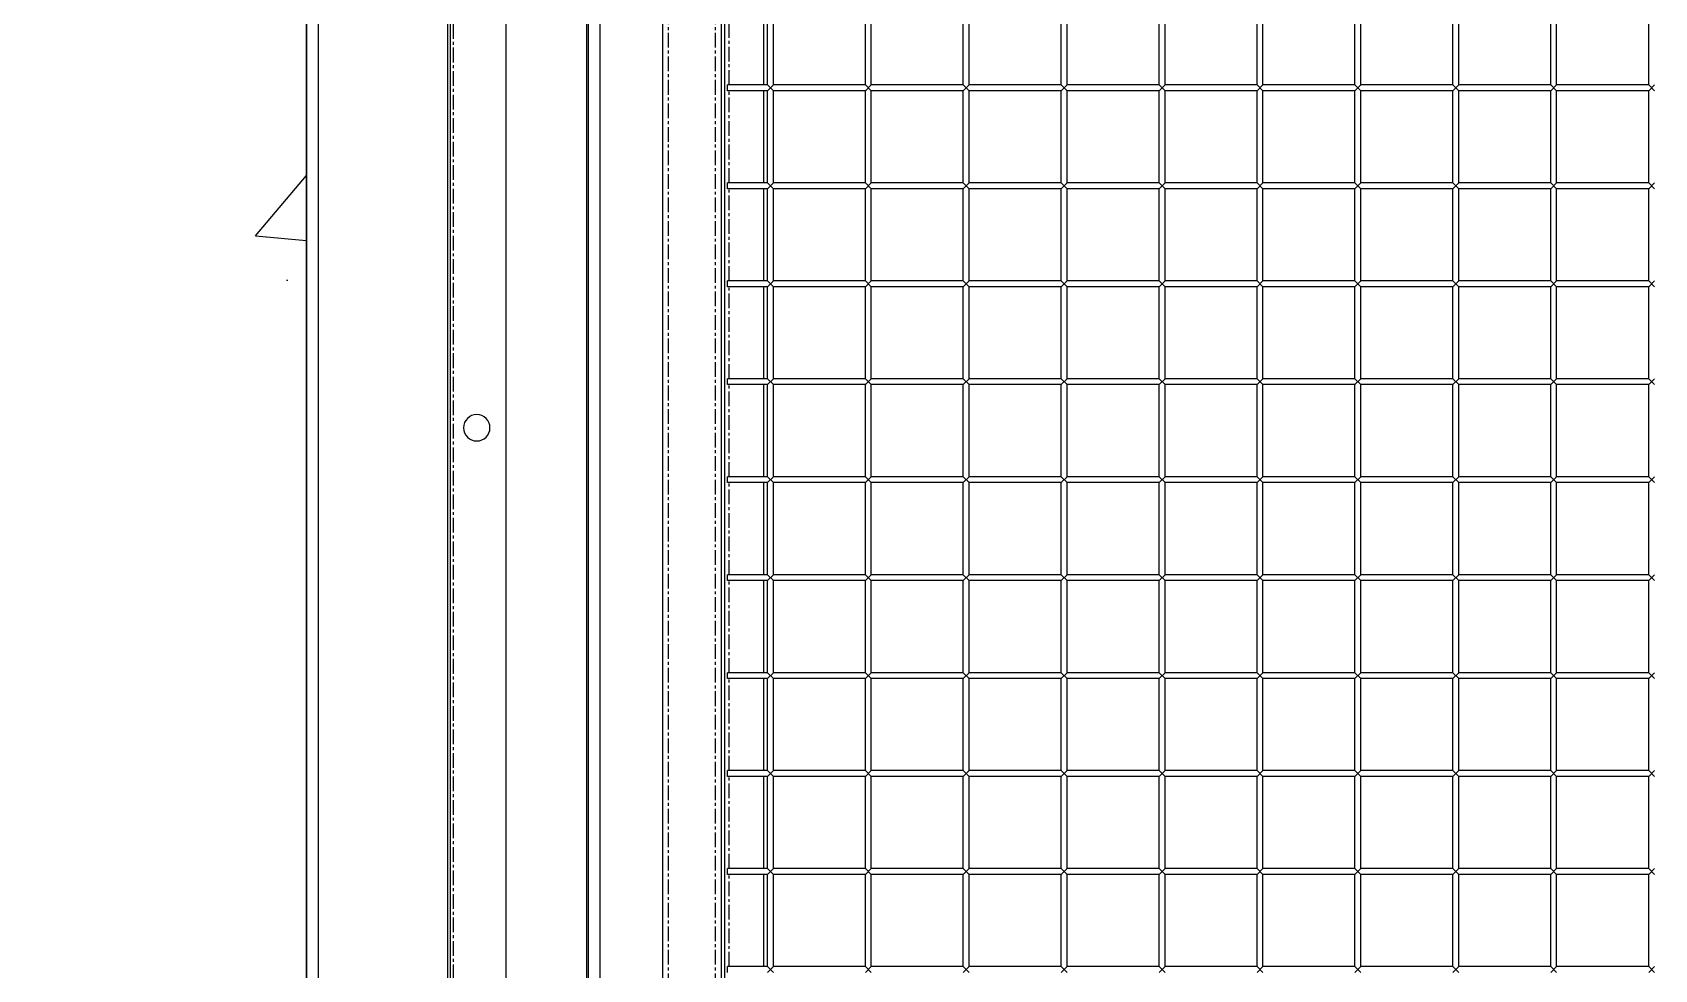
# Model space of a CAD drawing. Header units: millimetres. Extents: x -198529 to 244266, y -64 to 158464.
# Drawn here: x -149526 to -148698, y 95407 to 95885 of the extents above; entities that cross this region are included whole.
import ezdxf

# ---------------------------------------------------------------- set-up
doc = ezdxf.new("R2010")
doc.units = ezdxf.units.MM
doc.linetypes.add('CENTER', pattern=[12, 7.5, -1.5, 1.5, -1.5])
for name, color, linetype in [('0-DCC', 30, 'Continuous'), ('0-DCC-STRUC', 180, 'Continuous'), ('COIL-BANK', 8, 'Continuous')]:
    doc.layers.add(name, color=color, linetype=linetype)

# ---------------------------------------------------------------- blocks, each defined once
blk = doc.blocks.new('DCC2850x1800(右)')
at = {"color": 0, "linetype": 'Continuous'}
for p, q in [((65616, -74478.48), (65616, -72678.48)), ((65646, -74478.48), (65646, -72678.48)), ((65684.72, -74441.08), (65684.72, -72678.48)), ((65726, -74441.08), (65726, -72678.48)), ((65754.5, -72678.48), (65754.5, -74478.48)), ((65756, -72678.48), (65756, -74478.48)), ((65614.5, -72730.88), (65614.5, -74426.08)), ((65142.5, -73153.48), (65142.5, -73106.48)), ((65189.5, -73153.48), (65189.5, -73106.48)), ((65192.5, -73153.48), (65192.5, -73106.48)), ((65239.5, -73153.48), (65239.5, -73106.48)), ((65242.5, -73153.48), (65242.5, -73106.48)), ((65289.5, -73153.48), (65289.5, -73106.48)), ((65292.5, -73153.48), (65292.5, -73106.48)), ((65339.5, -73153.48), (65339.5, -73106.48)), ((65342.5, -73153.48), (65342.5, -73106.48)), ((65389.5, -73153.48), (65389.5, -73106.48)), ((65392.5, -73153.48), (65392.5, -73106.48)), ((65439.5, -73153.48), (65439.5, -73106.48)), ((65442.5, -73153.48), (65442.5, -73106.48)), ((65489.5, -73153.48), (65489.5, -73106.48)), ((65492.5, -73153.48), (65492.5, -73106.48)), ((65539.5, -73153.48), (65539.5, -73106.48)), ((65542.5, -73153.48), (65542.5, -73106.48)), ((65589.5, -73153.48), (65589.5, -73106.48)), ((65592.5, -73153.48), (65592.5, -73106.48)), ((65594.5, -73106.48), (65594.5, -73153.48)), ((65142.5, -73156.48), (65139.5, -73153.48)), ((65139.5, -73156.48), (65142.5, -73153.48)), ((65142.5, -73153.48), (65189.5, -73153.48)), ((65192.5, -73156.48), (65189.5, -73153.48)), ((65189.5, -73156.48), (65192.5, -73153.48)), ((65192.5, -73153.48), (65239.5, -73153.48)), ((65242.5, -73156.48), (65239.5, -73153.48)), ((65239.5, -73156.48), (65242.5, -73153.48)), ((65242.5, -73153.48), (65289.5, -73153.48)), ((65292.5, -73156.48), (65289.5, -73153.48)), ((65289.5, -73156.48), (65292.5, -73153.48)), ((65292.5, -73153.48), (65339.5, -73153.48)), ((65342.5, -73156.48), (65339.5, -73153.48)), ((65339.5, -73156.48), (65342.5, -73153.48)), ((65342.5, -73153.48), (65389.5, -73153.48)), ((65392.5, -73156.48), (65389.5, -73153.48)), ((65389.5, -73156.48), (65392.5, -73153.48)), ((65392.5, -73153.48), (65439.5, -73153.48)), ((65442.5, -73156.48), (65439.5, -73153.48)), ((65439.5, -73156.48), (65442.5, -73153.48)), ((65442.5, -73153.48), (65489.5, -73153.48)), ((65492.5, -73156.48), (65489.5, -73153.48)), ((65489.5, -73156.48), (65492.5, -73153.48)), ((65492.5, -73153.48), (65539.5, -73153.48)), ((65542.5, -73156.48), (65539.5, -73153.48)), ((65539.5, -73156.48), (65542.5, -73153.48)), ((65542.5, -73153.48), (65589.5, -73153.48)), ((65592.5, -73156.48), (65589.5, -73153.48)), ((65589.5, -73156.48), (65592.5, -73153.48)), ((65592.5, -73153.48), (65613, -73153.48)), ((65613, -73156.48), (65613, -73153.48)), ((65142.5, -73203.48), (65142.5, -73156.48)), ((65142.5, -73156.48), (65189.5, -73156.48)), ((65189.5, -73203.48), (65189.5, -73156.48)), ((65192.5, -73203.48), (65192.5, -73156.48)), ((65192.5, -73156.48), (65239.5, -73156.48)), ((65239.5, -73203.48), (65239.5, -73156.48)), ((65242.5, -73203.48), (65242.5, -73156.48)), ((65242.5, -73156.48), (65289.5, -73156.48)), ((65289.5, -73203.48), (65289.5, -73156.48)), ((65292.5, -73203.48), (65292.5, -73156.48)), ((65292.5, -73156.48), (65339.5, -73156.48)), ((65339.5, -73203.48), (65339.5, -73156.48)), ((65342.5, -73203.48), (65342.5, -73156.48)), ((65342.5, -73156.48), (65389.5, -73156.48)), ((65389.5, -73203.48), (65389.5, -73156.48)), ((65392.5, -73203.48), (65392.5, -73156.48)), ((65392.5, -73156.48), (65439.5, -73156.48)), ((65439.5, -73203.48), (65439.5, -73156.48)), ((65442.5, -73203.48), (65442.5, -73156.48)), ((65442.5, -73156.48), (65489.5, -73156.48)), ((65489.5, -73203.48), (65489.5, -73156.48)), ((65492.5, -73203.48), (65492.5, -73156.48)), ((65492.5, -73156.48), (65539.5, -73156.48)), ((65539.5, -73203.48), (65539.5, -73156.48)), ((65542.5, -73203.48), (65542.5, -73156.48)), ((65542.5, -73156.48), (65589.5, -73156.48)), ((65589.5, -73203.48), (65589.5, -73156.48)), ((65592.5, -73203.48), (65592.5, -73156.48)), ((65592.5, -73156.48), (65613, -73156.48)), ((65594.5, -73156.48), (65594.5, -73203.48)), ((65142.5, -73206.48), (65139.5, -73203.48)), ((65139.5, -73206.48), (65142.5, -73203.48)), ((65142.5, -73203.48), (65189.5, -73203.48)), ((65192.5, -73206.48), (65189.5, -73203.48)), ((65189.5, -73206.48), (65192.5, -73203.48)), ((65192.5, -73203.48), (65239.5, -73203.48)), ((65242.5, -73206.48), (65239.5, -73203.48)), ((65239.5, -73206.48), (65242.5, -73203.48)), ((65242.5, -73203.48), (65289.5, -73203.48)), ((65292.5, -73206.48), (65289.5, -73203.48)), ((65289.5, -73206.48), (65292.5, -73203.48)), ((65292.5, -73203.48), (65339.5, -73203.48)), ((65342.5, -73206.48), (65339.5, -73203.48)), ((65339.5, -73206.48), (65342.5, -73203.48)), ((65342.5, -73203.48), (65389.5, -73203.48)), ((65392.5, -73206.48), (65389.5, -73203.48)), ((65389.5, -73206.48), (65392.5, -73203.48)), ((65392.5, -73203.48), (65439.5, -73203.48)), ((65442.5, -73206.48), (65439.5, -73203.48)), ((65439.5, -73206.48), (65442.5, -73203.48)), ((65442.5, -73203.48), (65489.5, -73203.48)), ((65492.5, -73206.48), (65489.5, -73203.48)), ((65489.5, -73206.48), (65492.5, -73203.48)), ((65492.5, -73203.48), (65539.5, -73203.48)), ((65542.5, -73206.48), (65539.5, -73203.48)), ((65539.5, -73206.48), (65542.5, -73203.48)), ((65542.5, -73203.48), (65589.5, -73203.48)), ((65592.5, -73206.48), (65589.5, -73203.48)), ((65589.5, -73206.48), (65592.5, -73203.48)), ((65592.5, -73203.48), (65613, -73203.48)), ((65613, -73206.48), (65613, -73203.48)), ((65142.5, -73253.48), (65142.5, -73206.48)), ((65142.5, -73206.48), (65189.5, -73206.48)), ((65189.5, -73253.48), (65189.5, -73206.48)), ((65192.5, -73253.48), (65192.5, -73206.48)), ((65192.5, -73206.48), (65239.5, -73206.48)), ((65239.5, -73253.48), (65239.5, -73206.48)), ((65242.5, -73253.48), (65242.5, -73206.48)), ((65242.5, -73206.48), (65289.5, -73206.48)), ((65289.5, -73253.48), (65289.5, -73206.48)), ((65292.5, -73253.48), (65292.5, -73206.48)), ((65292.5, -73206.48), (65339.5, -73206.48)), ((65339.5, -73253.48), (65339.5, -73206.48)), ((65342.5, -73253.48), (65342.5, -73206.48)), ((65342.5, -73206.48), (65389.5, -73206.48)), ((65389.5, -73253.48), (65389.5, -73206.48)), ((65392.5, -73253.48), (65392.5, -73206.48)), ((65392.5, -73206.48), (65439.5, -73206.48)), ((65439.5, -73253.48), (65439.5, -73206.48)), ((65442.5, -73253.48), (65442.5, -73206.48)), ((65442.5, -73206.48), (65489.5, -73206.48)), ((65489.5, -73253.48), (65489.5, -73206.48)), ((65492.5, -73253.48), (65492.5, -73206.48)), ((65492.5, -73206.48), (65539.5, -73206.48)), ((65539.5, -73253.48), (65539.5, -73206.48)), ((65542.5, -73253.48), (65542.5, -73206.48)), ((65542.5, -73206.48), (65589.5, -73206.48)), ((65589.5, -73253.48), (65589.5, -73206.48)), ((65592.5, -73253.48), (65592.5, -73206.48)), ((65592.5, -73206.48), (65613, -73206.48)), ((65594.5, -73206.48), (65594.5, -73253.48)), ((65142.5, -73256.48), (65139.5, -73253.48)), ((65139.5, -73256.48), (65142.5, -73253.48)), ((65142.5, -73253.48), (65189.5, -73253.48)), ((65192.5, -73256.48), (65189.5, -73253.48)), ((65189.5, -73256.48), (65192.5, -73253.48)), ((65192.5, -73253.48), (65239.5, -73253.48)), ((65242.5, -73256.48), (65239.5, -73253.48)), ((65239.5, -73256.48), (65242.5, -73253.48)), ((65242.5, -73253.48), (65289.5, -73253.48)), ((65292.5, -73256.48), (65289.5, -73253.48)), ((65289.5, -73256.48), (65292.5, -73253.48)), ((65292.5, -73253.48), (65339.5, -73253.48)), ((65342.5, -73256.48), (65339.5, -73253.48)), ((65339.5, -73256.48), (65342.5, -73253.48)), ((65342.5, -73253.48), (65389.5, -73253.48)), ((65392.5, -73256.48), (65389.5, -73253.48)), ((65389.5, -73256.48), (65392.5, -73253.48)), ((65392.5, -73253.48), (65439.5, -73253.48)), ((65442.5, -73256.48), (65439.5, -73253.48)), ((65439.5, -73256.48), (65442.5, -73253.48)), ((65442.5, -73253.48), (65489.5, -73253.48)), ((65492.5, -73256.48), (65489.5, -73253.48)), ((65489.5, -73256.48), (65492.5, -73253.48)), ((65492.5, -73253.48), (65539.5, -73253.48)), ((65542.5, -73256.48), (65539.5, -73253.48)), ((65539.5, -73256.48), (65542.5, -73253.48)), ((65542.5, -73253.48), (65589.5, -73253.48)), ((65592.5, -73256.48), (65589.5, -73253.48)), ((65589.5, -73256.48), (65592.5, -73253.48)), ((65592.5, -73253.48), (65613, -73253.48)), ((65613, -73256.48), (65613, -73253.48)), ((65142.5, -73303.48), (65142.5, -73256.48)), ((65142.5, -73256.48), (65189.5, -73256.48)), ((65189.5, -73303.48), (65189.5, -73256.48)), ((65192.5, -73303.48), (65192.5, -73256.48)), ((65192.5, -73256.48), (65239.5, -73256.48)), ((65239.5, -73303.48), (65239.5, -73256.48)), ((65242.5, -73303.48), (65242.5, -73256.48)), ((65242.5, -73256.48), (65289.5, -73256.48)), ((65289.5, -73303.48), (65289.5, -73256.48)), ((65292.5, -73303.48), (65292.5, -73256.48)), ((65292.5, -73256.48), (65339.5, -73256.48)), ((65339.5, -73303.48), (65339.5, -73256.48)), ((65342.5, -73303.48), (65342.5, -73256.48)), ((65342.5, -73256.48), (65389.5, -73256.48)), ((65389.5, -73303.48), (65389.5, -73256.48)), ((65392.5, -73303.48), (65392.5, -73256.48)), ((65392.5, -73256.48), (65439.5, -73256.48)), ((65439.5, -73303.48), (65439.5, -73256.48)), ((65442.5, -73303.48), (65442.5, -73256.48)), ((65442.5, -73256.48), (65489.5, -73256.48)), ((65489.5, -73303.48), (65489.5, -73256.48)), ((65492.5, -73303.48), (65492.5, -73256.48)), ((65492.5, -73256.48), (65539.5, -73256.48)), ((65539.5, -73303.48), (65539.5, -73256.48)), ((65542.5, -73303.48), (65542.5, -73256.48)), ((65542.5, -73256.48), (65589.5, -73256.48)), ((65589.5, -73303.48), (65589.5, -73256.48)), ((65592.5, -73303.48), (65592.5, -73256.48)), ((65592.5, -73256.48), (65613, -73256.48)), ((65594.5, -73256.48), (65594.5, -73303.48)), ((65142.5, -73306.48), (65139.5, -73303.48)), ((65139.5, -73306.48), (65142.5, -73303.48)), ((65142.5, -73303.48), (65189.5, -73303.48)), ((65192.5, -73306.48), (65189.5, -73303.48)), ((65189.5, -73306.48), (65192.5, -73303.48)), ((65192.5, -73303.48), (65239.5, -73303.48)), ((65242.5, -73306.48), (65239.5, -73303.48)), ((65239.5, -73306.48), (65242.5, -73303.48)), ((65242.5, -73303.48), (65289.5, -73303.48)), ((65292.5, -73306.48), (65289.5, -73303.48)), ((65289.5, -73306.48), (65292.5, -73303.48)), ((65292.5, -73303.48), (65339.5, -73303.48)), ((65342.5, -73306.48), (65339.5, -73303.48)), ((65339.5, -73306.48), (65342.5, -73303.48)), ((65342.5, -73303.48), (65389.5, -73303.48)), ((65392.5, -73306.48), (65389.5, -73303.48)), ((65389.5, -73306.48), (65392.5, -73303.48)), ((65392.5, -73303.48), (65439.5, -73303.48)), ((65442.5, -73306.48), (65439.5, -73303.48)), ((65439.5, -73306.48), (65442.5, -73303.48)), ((65442.5, -73303.48), (65489.5, -73303.48)), ((65492.5, -73306.48), (65489.5, -73303.48)), ((65489.5, -73306.48), (65492.5, -73303.48)), ((65492.5, -73303.48), (65539.5, -73303.48)), ((65542.5, -73306.48), (65539.5, -73303.48)), ((65539.5, -73306.48), (65542.5, -73303.48)), ((65542.5, -73303.48), (65589.5, -73303.48)), ((65592.5, -73306.48), (65589.5, -73303.48)), ((65589.5, -73306.48), (65592.5, -73303.48)), ((65592.5, -73303.48), (65613, -73303.48)), ((65613, -73306.48), (65613, -73303.48)), ((65142.5, -73353.48), (65142.5, -73306.48)), ((65142.5, -73306.48), (65189.5, -73306.48)), ((65189.5, -73353.48), (65189.5, -73306.48)), ((65192.5, -73353.48), (65192.5, -73306.48)), ((65192.5, -73306.48), (65239.5, -73306.48)), ((65239.5, -73353.48), (65239.5, -73306.48)), ((65242.5, -73353.48), (65242.5, -73306.48)), ((65242.5, -73306.48), (65289.5, -73306.48)), ((65289.5, -73353.48), (65289.5, -73306.48)), ((65292.5, -73353.48), (65292.5, -73306.48)), ((65292.5, -73306.48), (65339.5, -73306.48)), ((65339.5, -73353.48), (65339.5, -73306.48)), ((65342.5, -73353.48), (65342.5, -73306.48)), ((65342.5, -73306.48), (65389.5, -73306.48)), ((65389.5, -73353.48), (65389.5, -73306.48)), ((65392.5, -73353.48), (65392.5, -73306.48)), ((65392.5, -73306.48), (65439.5, -73306.48)), ((65439.5, -73353.48), (65439.5, -73306.48)), ((65442.5, -73353.48), (65442.5, -73306.48)), ((65442.5, -73306.48), (65489.5, -73306.48)), ((65489.5, -73353.48), (65489.5, -73306.48)), ((65492.5, -73353.48), (65492.5, -73306.48)), ((65492.5, -73306.48), (65539.5, -73306.48)), ((65539.5, -73353.48), (65539.5, -73306.48)), ((65542.5, -73353.48), (65542.5, -73306.48)), ((65542.5, -73306.48), (65589.5, -73306.48)), ((65589.5, -73353.48), (65589.5, -73306.48)), ((65592.5, -73353.48), (65592.5, -73306.48)), ((65592.5, -73306.48), (65613, -73306.48)), ((65594.5, -73306.48), (65594.5, -73353.48)), ((65139.5, -73356.48), (65142.5, -73353.48)), ((65142.5, -73356.48), (65139.5, -73353.48)), ((65142.5, -73353.48), (65189.5, -73353.48)), ((65192.5, -73356.48), (65189.5, -73353.48)), ((65189.5, -73356.48), (65192.5, -73353.48)), ((65192.5, -73353.48), (65239.5, -73353.48)), ((65242.5, -73356.48), (65239.5, -73353.48)), ((65239.5, -73356.48), (65242.5, -73353.48)), ((65242.5, -73353.48), (65289.5, -73353.48)), ((65292.5, -73356.48), (65289.5, -73353.48)), ((65289.5, -73356.48), (65292.5, -73353.48)), ((65292.5, -73353.48), (65339.5, -73353.48)), ((65339.5, -73356.48), (65342.5, -73353.48)), ((65342.5, -73356.48), (65339.5, -73353.48)), ((65342.5, -73353.48), (65389.5, -73353.48)), ((65392.5, -73356.48), (65389.5, -73353.48)), ((65389.5, -73356.48), (65392.5, -73353.48)), ((65392.5, -73353.48), (65439.5, -73353.48)), ((65442.5, -73356.48), (65439.5, -73353.48)), ((65439.5, -73356.48), (65442.5, -73353.48)), ((65442.5, -73353.48), (65489.5, -73353.48)), ((65492.5, -73356.48), (65489.5, -73353.48)), ((65489.5, -73356.48), (65492.5, -73353.48)), ((65492.5, -73353.48), (65539.5, -73353.48)), ((65539.5, -73356.48), (65542.5, -73353.48)), ((65542.5, -73356.48), (65539.5, -73353.48)), ((65542.5, -73353.48), (65589.5, -73353.48)), ((65592.5, -73356.48), (65589.5, -73353.48)), ((65589.5, -73356.48), (65592.5, -73353.48)), ((65592.5, -73353.48), (65613, -73353.48)), ((65613, -73356.48), (65613, -73353.48)), ((65142.5, -73403.48), (65142.5, -73356.48)), ((65142.5, -73356.48), (65189.5, -73356.48)), ((65189.5, -73403.48), (65189.5, -73356.48)), ((65192.5, -73403.48), (65192.5, -73356.48)), ((65192.5, -73356.48), (65239.5, -73356.48)), ((65239.5, -73403.48), (65239.5, -73356.48)), ((65242.5, -73403.48), (65242.5, -73356.48)), ((65242.5, -73356.48), (65289.5, -73356.48)), ((65289.5, -73403.48), (65289.5, -73356.48)), ((65292.5, -73403.48), (65292.5, -73356.48)), ((65292.5, -73356.48), (65339.5, -73356.48)), ((65339.5, -73403.48), (65339.5, -73356.48)), ((65342.5, -73403.48), (65342.5, -73356.48)), ((65342.5, -73356.48), (65389.5, -73356.48)), ((65389.5, -73403.48), (65389.5, -73356.48)), ((65392.5, -73403.48), (65392.5, -73356.48)), ((65392.5, -73356.48), (65439.5, -73356.48)), ((65439.5, -73403.48), (65439.5, -73356.48)), ((65442.5, -73403.48), (65442.5, -73356.48)), ((65442.5, -73356.48), (65489.5, -73356.48)), ((65489.5, -73403.48), (65489.5, -73356.48)), ((65492.5, -73403.48), (65492.5, -73356.48)), ((65492.5, -73356.48), (65539.5, -73356.48)), ((65539.5, -73403.48), (65539.5, -73356.48)), ((65542.5, -73403.48), (65542.5, -73356.48)), ((65542.5, -73356.48), (65589.5, -73356.48)), ((65589.5, -73403.48), (65589.5, -73356.48)), ((65592.5, -73403.48), (65592.5, -73356.48)), ((65592.5, -73356.48), (65613, -73356.48)), ((65594.5, -73356.48), (65594.5, -73403.48)), ((65142.5, -73403.48), (65139.5, -73406.48)), ((65142.5, -73406.48), (65139.5, -73403.48)), ((65142.5, -73403.48), (65189.5, -73403.48)), ((65142.5, -73453.48), (65142.5, -73406.48)), ((65142.5, -73406.48), (65189.5, -73406.48)), ((65189.5, -73406.48), (65192.5, -73403.48)), ((65192.5, -73406.48), (65189.5, -73403.48)), ((65189.5, -73453.48), (65189.5, -73406.48)), ((65192.5, -73403.48), (65239.5, -73403.48)), ((65192.5, -73453.48), (65192.5, -73406.48)), ((65192.5, -73406.48), (65239.5, -73406.48)), ((65242.5, -73406.48), (65239.5, -73403.48)), ((65239.5, -73406.48), (65242.5, -73403.48)), ((65239.5, -73453.48), (65239.5, -73406.48)), ((65242.5, -73403.48), (65289.5, -73403.48)), ((65242.5, -73453.48), (65242.5, -73406.48)), ((65242.5, -73406.48), (65289.5, -73406.48)), ((65289.5, -73406.48), (65292.5, -73403.48)), ((65292.5, -73406.48), (65289.5, -73403.48)), ((65289.5, -73453.48), (65289.5, -73406.48)), ((65292.5, -73403.48), (65339.5, -73403.48)), ((65292.5, -73453.48), (65292.5, -73406.48)), ((65292.5, -73406.48), (65339.5, -73406.48)), ((65339.5, -73406.48), (65342.5, -73403.48)), ((65342.5, -73406.48), (65339.5, -73403.48)), ((65339.5, -73453.48), (65339.5, -73406.48)), ((65342.5, -73403.48), (65389.5, -73403.48)), ((65342.5, -73453.48), (65342.5, -73406.48)), ((65342.5, -73406.48), (65389.5, -73406.48)), ((65389.5, -73406.48), (65392.5, -73403.48)), ((65392.5, -73406.48), (65389.5, -73403.48)), ((65389.5, -73453.48), (65389.5, -73406.48)), ((65392.5, -73403.48), (65439.5, -73403.48)), ((65392.5, -73453.48), (65392.5, -73406.48)), ((65392.5, -73406.48), (65439.5, -73406.48)), ((65442.5, -73406.48), (65439.5, -73403.48)), ((65439.5, -73406.48), (65442.5, -73403.48)), ((65439.5, -73453.48), (65439.5, -73406.48)), ((65442.5, -73403.48), (65489.5, -73403.48)), ((65442.5, -73453.48), (65442.5, -73406.48)), ((65442.5, -73406.48), (65489.5, -73406.48)), ((65489.5, -73406.48), (65492.5, -73403.48)), ((65492.5, -73406.48), (65489.5, -73403.48)), ((65489.5, -73453.48), (65489.5, -73406.48)), ((65492.5, -73403.48), (65539.5, -73403.48)), ((65492.5, -73453.48), (65492.5, -73406.48)), ((65492.5, -73406.48), (65539.5, -73406.48)), ((65539.5, -73406.48), (65542.5, -73403.48)), ((65542.5, -73406.48), (65539.5, -73403.48)), ((65539.5, -73453.48), (65539.5, -73406.48)), ((65542.5, -73403.48), (65589.5, -73403.48)), ((65542.5, -73453.48), (65542.5, -73406.48)), ((65542.5, -73406.48), (65589.5, -73406.48)), ((65589.5, -73406.48), (65592.5, -73403.48)), ((65592.5, -73406.48), (65589.5, -73403.48)), ((65589.5, -73453.48), (65589.5, -73406.48)), ((65592.5, -73403.48), (65613, -73403.48)), ((65592.5, -73453.48), (65592.5, -73406.48)), ((65592.5, -73406.48), (65613, -73406.48)), ((65594.5, -73406.48), (65594.5, -73453.48)), ((65613, -73406.48), (65613, -73403.48)), ((65142.5, -73453.48), (65139.5, -73456.48)), ((65142.5, -73456.48), (65139.5, -73453.48)), ((65142.5, -73453.48), (65189.5, -73453.48)), ((65142.5, -73503.48), (65142.5, -73456.48)), ((65142.5, -73456.48), (65189.5, -73456.48)), ((65192.5, -73453.48), (65189.5, -73456.48)), ((65192.5, -73456.48), (65189.5, -73453.48)), ((65189.5, -73503.48), (65189.5, -73456.48)), ((65192.5, -73453.48), (65239.5, -73453.48)), ((65192.5, -73503.48), (65192.5, -73456.48)), ((65192.5, -73456.48), (65239.5, -73456.48)), ((65239.5, -73456.48), (65242.5, -73453.48)), ((65242.5, -73456.48), (65239.5, -73453.48)), ((65239.5, -73503.48), (65239.5, -73456.48)), ((65242.5, -73453.48), (65289.5, -73453.48)), ((65242.5, -73503.48), (65242.5, -73456.48)), ((65242.5, -73456.48), (65289.5, -73456.48)), ((65289.5, -73456.48), (65292.5, -73453.48)), ((65292.5, -73456.48), (65289.5, -73453.48)), ((65289.5, -73503.48), (65289.5, -73456.48)), ((65292.5, -73453.48), (65339.5, -73453.48)), ((65292.5, -73503.48), (65292.5, -73456.48)), ((65292.5, -73456.48), (65339.5, -73456.48)), ((65339.5, -73456.48), (65342.5, -73453.48)), ((65342.5, -73456.48), (65339.5, -73453.48)), ((65339.5, -73503.48), (65339.5, -73456.48)), ((65342.5, -73453.48), (65389.5, -73453.48)), ((65342.5, -73503.48), (65342.5, -73456.48)), ((65342.5, -73456.48), (65389.5, -73456.48)), ((65389.5, -73456.48), (65392.5, -73453.48)), ((65392.5, -73456.48), (65389.5, -73453.48)), ((65389.5, -73503.48), (65389.5, -73456.48)), ((65392.5, -73453.48), (65439.5, -73453.48)), ((65392.5, -73503.48), (65392.5, -73456.48)), ((65392.5, -73456.48), (65439.5, -73456.48)), ((65439.5, -73456.48), (65442.5, -73453.48)), ((65442.5, -73456.48), (65439.5, -73453.48)), ((65439.5, -73503.48), (65439.5, -73456.48)), ((65442.5, -73453.48), (65489.5, -73453.48)), ((65442.5, -73503.48), (65442.5, -73456.48)), ((65442.5, -73456.48), (65489.5, -73456.48)), ((65489.5, -73456.48), (65492.5, -73453.48)), ((65492.5, -73456.48), (65489.5, -73453.48)), ((65489.5, -73503.48), (65489.5, -73456.48)), ((65492.5, -73453.48), (65539.5, -73453.48)), ((65492.5, -73503.48), (65492.5, -73456.48)), ((65492.5, -73456.48), (65539.5, -73456.48)), ((65539.5, -73456.48), (65542.5, -73453.48)), ((65542.5, -73456.48), (65539.5, -73453.48)), ((65539.5, -73503.48), (65539.5, -73456.48)), ((65542.5, -73453.48), (65589.5, -73453.48)), ((65542.5, -73503.48), (65542.5, -73456.48)), ((65542.5, -73456.48), (65589.5, -73456.48)), ((65589.5, -73456.48), (65592.5, -73453.48)), ((65592.5, -73456.48), (65589.5, -73453.48)), ((65589.5, -73503.48), (65589.5, -73456.48)), ((65592.5, -73453.48), (65613, -73453.48)), ((65592.5, -73503.48), (65592.5, -73456.48)), ((65592.5, -73456.48), (65613, -73456.48)), ((65594.5, -73456.48), (65594.5, -73503.48)), ((65613, -73456.48), (65613, -73453.48)), ((65142.5, -73503.48), (65139.5, -73506.48)), ((65142.5, -73506.48), (65139.5, -73503.48)), ((65142.5, -73503.48), (65189.5, -73503.48)), ((65142.5, -73553.48), (65142.5, -73506.48)), ((65142.5, -73506.48), (65189.5, -73506.48)), ((65192.5, -73503.48), (65189.5, -73506.48)), ((65192.5, -73506.48), (65189.5, -73503.48)), ((65189.5, -73553.48), (65189.5, -73506.48)), ((65192.5, -73503.48), (65239.5, -73503.48)), ((65192.5, -73553.48), (65192.5, -73506.48)), ((65192.5, -73506.48), (65239.5, -73506.48)), ((65242.5, -73503.48), (65239.5, -73506.48)), ((65242.5, -73506.48), (65239.5, -73503.48)), ((65239.5, -73553.48), (65239.5, -73506.48)), ((65242.5, -73503.48), (65289.5, -73503.48)), ((65242.5, -73553.48), (65242.5, -73506.48)), ((65242.5, -73506.48), (65289.5, -73506.48)), ((65289.5, -73506.48), (65292.5, -73503.48)), ((65292.5, -73506.48), (65289.5, -73503.48)), ((65289.5, -73553.48), (65289.5, -73506.48)), ((65292.5, -73503.48), (65339.5, -73503.48)), ((65292.5, -73553.48), (65292.5, -73506.48)), ((65292.5, -73506.48), (65339.5, -73506.48)), ((65339.5, -73506.48), (65342.5, -73503.48)), ((65342.5, -73506.48), (65339.5, -73503.48)), ((65339.5, -73553.48), (65339.5, -73506.48)), ((65342.5, -73503.48), (65389.5, -73503.48)), ((65342.5, -73553.48), (65342.5, -73506.48)), ((65342.5, -73506.48), (65389.5, -73506.48)), ((65389.5, -73506.48), (65392.5, -73503.48)), ((65392.5, -73506.48), (65389.5, -73503.48)), ((65389.5, -73553.48), (65389.5, -73506.48)), ((65392.5, -73503.48), (65439.5, -73503.48)), ((65392.5, -73553.48), (65392.5, -73506.48)), ((65392.5, -73506.48), (65439.5, -73506.48)), ((65439.5, -73506.48), (65442.5, -73503.48)), ((65442.5, -73506.48), (65439.5, -73503.48)), ((65439.5, -73553.48), (65439.5, -73506.48)), ((65442.5, -73503.48), (65489.5, -73503.48)), ((65442.5, -73553.48), (65442.5, -73506.48)), ((65442.5, -73506.48), (65489.5, -73506.48)), ((65489.5, -73506.48), (65492.5, -73503.48)), ((65492.5, -73506.48), (65489.5, -73503.48)), ((65489.5, -73553.48), (65489.5, -73506.48)), ((65492.5, -73503.48), (65539.5, -73503.48)), ((65492.5, -73553.48), (65492.5, -73506.48)), ((65492.5, -73506.48), (65539.5, -73506.48)), ((65539.5, -73506.48), (65542.5, -73503.48)), ((65542.5, -73506.48), (65539.5, -73503.48)), ((65539.5, -73553.48), (65539.5, -73506.48)), ((65542.5, -73503.48), (65589.5, -73503.48)), ((65542.5, -73553.48), (65542.5, -73506.48)), ((65542.5, -73506.48), (65589.5, -73506.48)), ((65589.5, -73506.48), (65592.5, -73503.48)), ((65592.5, -73506.48), (65589.5, -73503.48)), ((65589.5, -73553.48), (65589.5, -73506.48)), ((65592.5, -73503.48), (65613, -73503.48)), ((65592.5, -73553.48), (65592.5, -73506.48)), ((65592.5, -73506.48), (65613, -73506.48)), ((65594.5, -73506.48), (65594.5, -73553.48)), ((65613, -73506.48), (65613, -73503.48)), ((65142.5, -73553.48), (65139.5, -73556.48)), ((65142.5, -73556.48), (65139.5, -73553.48)), ((65142.5, -73553.48), (65189.5, -73553.48)), ((65142.5, -73603.48), (65142.5, -73556.48)), ((65142.5, -73556.48), (65189.5, -73556.48)), ((65192.5, -73553.48), (65189.5, -73556.48)), ((65192.5, -73556.48), (65189.5, -73553.48)), ((65189.5, -73603.48), (65189.5, -73556.48)), ((65192.5, -73553.48), (65239.5, -73553.48)), ((65192.5, -73603.48), (65192.5, -73556.48)), ((65192.5, -73556.48), (65239.5, -73556.48)), ((65242.5, -73553.48), (65239.5, -73556.48)), ((65242.5, -73556.48), (65239.5, -73553.48)), ((65239.5, -73603.48), (65239.5, -73556.48)), ((65242.5, -73553.48), (65289.5, -73553.48)), ((65242.5, -73603.48), (65242.5, -73556.48)), ((65242.5, -73556.48), (65289.5, -73556.48)), ((65292.5, -73553.48), (65289.5, -73556.48)), ((65292.5, -73556.48), (65289.5, -73553.48)), ((65289.5, -73603.48), (65289.5, -73556.48)), ((65292.5, -73553.48), (65339.5, -73553.48)), ((65292.5, -73603.48), (65292.5, -73556.48)), ((65292.5, -73556.48), (65339.5, -73556.48)), ((65339.5, -73556.48), (65342.5, -73553.48)), ((65342.5, -73556.48), (65339.5, -73553.48)), ((65339.5, -73603.48), (65339.5, -73556.48)), ((65342.5, -73553.48), (65389.5, -73553.48)), ((65342.5, -73603.48), (65342.5, -73556.48)), ((65342.5, -73556.48), (65389.5, -73556.48)), ((65389.5, -73556.48), (65392.5, -73553.48)), ((65392.5, -73556.48), (65389.5, -73553.48)), ((65389.5, -73603.48), (65389.5, -73556.48)), ((65392.5, -73553.48), (65439.5, -73553.48)), ((65392.5, -73603.48), (65392.5, -73556.48)), ((65392.5, -73556.48), (65439.5, -73556.48)), ((65439.5, -73556.48), (65442.5, -73553.48)), ((65442.5, -73556.48), (65439.5, -73553.48)), ((65439.5, -73603.48), (65439.5, -73556.48)), ((65442.5, -73553.48), (65489.5, -73553.48)), ((65442.5, -73603.48), (65442.5, -73556.48)), ((65442.5, -73556.48), (65489.5, -73556.48)), ((65489.5, -73556.48), (65492.5, -73553.48)), ((65492.5, -73556.48), (65489.5, -73553.48)), ((65489.5, -73603.48), (65489.5, -73556.48)), ((65492.5, -73553.48), (65539.5, -73553.48)), ((65492.5, -73603.48), (65492.5, -73556.48)), ((65492.5, -73556.48), (65539.5, -73556.48)), ((65539.5, -73556.48), (65542.5, -73553.48)), ((65542.5, -73556.48), (65539.5, -73553.48)), ((65539.5, -73603.48), (65539.5, -73556.48)), ((65542.5, -73553.48), (65589.5, -73553.48)), ((65542.5, -73603.48), (65542.5, -73556.48)), ((65542.5, -73556.48), (65589.5, -73556.48)), ((65589.5, -73556.48), (65592.5, -73553.48)), ((65592.5, -73556.48), (65589.5, -73553.48)), ((65589.5, -73603.48), (65589.5, -73556.48)), ((65592.5, -73553.48), (65613, -73553.48)), ((65592.5, -73603.48), (65592.5, -73556.48)), ((65592.5, -73556.48), (65613, -73556.48)), ((65594.5, -73556.48), (65594.5, -73603.48)), ((65613, -73556.48), (65613, -73553.48)), ((65142.5, -73603.48), (65139.5, -73606.48)), ((65142.5, -73606.48), (65139.5, -73603.48)), ((65142.5, -73603.48), (65189.5, -73603.48)), ((65192.5, -73603.48), (65189.5, -73606.48)), ((65192.5, -73606.48), (65189.5, -73603.48)), ((65192.5, -73603.48), (65239.5, -73603.48)), ((65242.5, -73603.48), (65239.5, -73606.48)), ((65242.5, -73606.48), (65239.5, -73603.48)), ((65242.5, -73603.48), (65289.5, -73603.48)), ((65292.5, -73603.48), (65289.5, -73606.48)), ((65292.5, -73606.48), (65289.5, -73603.48)), ((65292.5, -73603.48), (65339.5, -73603.48)), ((65342.5, -73603.48), (65339.5, -73606.48)), ((65342.5, -73606.48), (65339.5, -73603.48)), ((65342.5, -73603.48), (65389.5, -73603.48)), ((65389.5, -73606.48), (65392.5, -73603.48)), ((65392.5, -73606.48), (65389.5, -73603.48)), ((65392.5, -73603.48), (65439.5, -73603.48)), ((65439.5, -73606.48), (65442.5, -73603.48)), ((65442.5, -73606.48), (65439.5, -73603.48)), ((65442.5, -73603.48), (65489.5, -73603.48)), ((65489.5, -73606.48), (65492.5, -73603.48)), ((65492.5, -73606.48), (65489.5, -73603.48)), ((65492.5, -73603.48), (65539.5, -73603.48)), ((65539.5, -73606.48), (65542.5, -73603.48)), ((65542.5, -73606.48), (65539.5, -73603.48)), ((65542.5, -73603.48), (65589.5, -73603.48)), ((65589.5, -73606.48), (65592.5, -73603.48)), ((65592.5, -73606.48), (65589.5, -73603.48)), ((65592.5, -73603.48), (65613, -73603.48)), ((65613, -73606.48), (65613, -73603.48))]:
    blk.add_line(p, q, dxfattribs=at)
at = {"color": 0, "linetype": 'CENTER'}
for p, q in [((65619, -74478.48), (65619, -72678.48)), ((65643, -74478.48), (65643, -72678.48)), ((65753, -72678.48), (65753, -74478.48)), ((65612, -73153.48), (65612, -73106.48)), ((65612, -73203.48), (65612, -73156.48)), ((65612, -73253.48), (65612, -73206.48)), ((65612, -73303.48), (65612, -73256.48)), ((65612, -73353.48), (65612, -73306.48)), ((65612, -73403.48), (65612, -73356.48)), ((65612, -73453.48), (65612, -73406.48)), ((65612, -73503.48), (65612, -73456.48)), ((65612, -73553.48), (65612, -73506.48)), ((65612, -73603.48), (65612, -73556.48))]:
    blk.add_line(p, q, dxfattribs=at)
at = {"color": 0, "linetype": 'Continuous'}
blk.add_circle((65741, -73328.48), 6.75, dxfattribs=at)

msp = doc.modelspace()

# ---------------------------------------------------------------- hatches: boundary and pattern name
at = {"transparency": 33554687}
h = msp.add_hatch(dxfattribs=at)
h.set_pattern_fill('AR-CONC', color=252, scale=5)
h.paths.add_polyline_path([(-150636.27, 94453.01), (-149386.27, 94453.01), (-149386.27, 100553.01), (-150636.27, 100553.01)])

# ---------------------------------------------------------------- linework, layer by layer
at = {"layer": '0-DCC-STRUC'}
for points in [[(-149386.27, 94603.01), (-149236.27, 94603.01), (-149236.27, 96263.01), (-149386.27, 96263.01)], [(-149380.27, 94603.01), (-149242.27, 94603.01), (-149242.27, 96263.01), (-149380.27, 96263.01)]]:
    msp.add_lwpolyline(points, close=True, dxfattribs=at)
at = {"layer": 'COIL-BANK'}
msp.add_lwpolyline([(-150636.27, 94453.01), (-149386.27, 94453.01), (-149386.27, 100553.01), (-150636.27, 100553.01)], close=True, dxfattribs=at)

# ---------------------------------------------------------------- block references
at = {"layer": '0-DCC', "xscale": -1}
msp.add_blockref('DCC2850x1800(右)', (-83558.27, 169011.49), dxfattribs=at)

doc.saveas('drawing.dxf')
